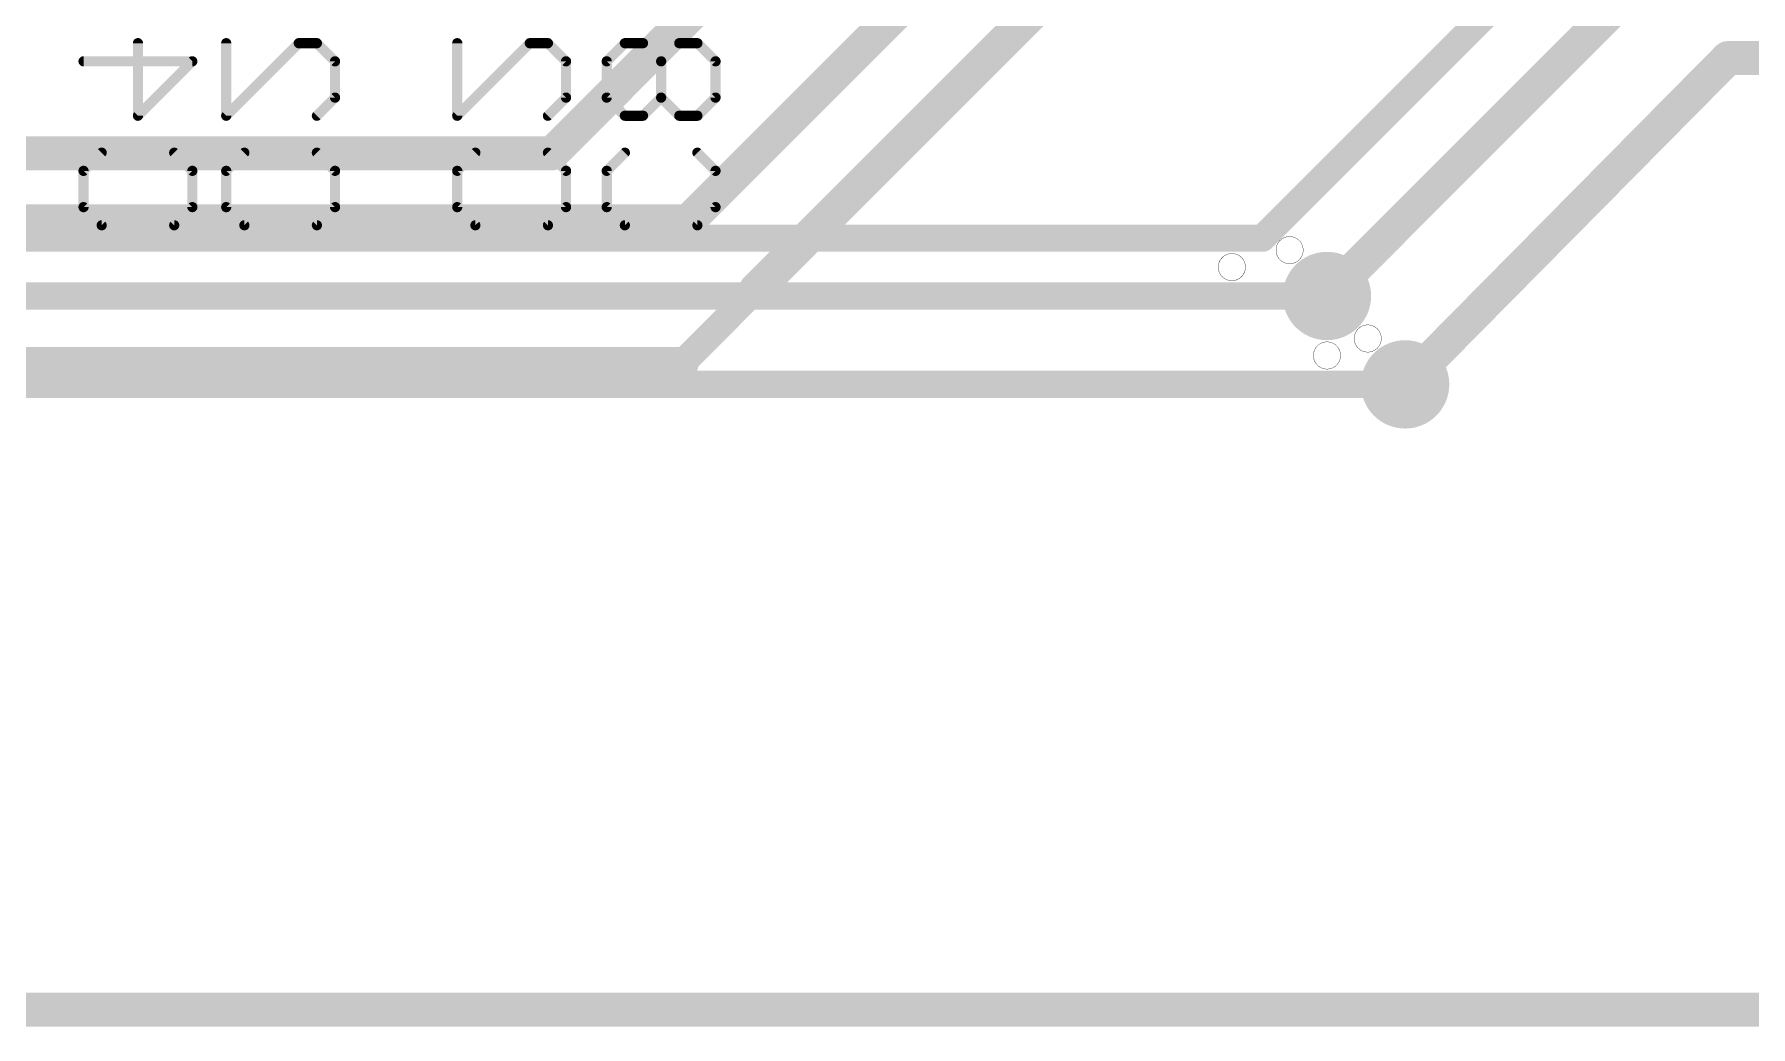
# Model space of a CAD drawing. Extents: x -18 to 144, y -21 to 125.
# Drawn here: x 54.85 to 67.68, y 51.94 to 59.36 of the extents above; entities that cross this region are included whole.
import ezdxf

# ---------------------------------------------------------------- set-up
doc = ezdxf.new("R2010")
doc.units = 0
for name, color, linetype in [('1', 22, 'CONTINUOUS'), ('114', 4, 'CONTINUOUS'), ('15', 23, 'CONTINUOUS'), ('16', 132, 'CONTINUOUS'), ('18', 110, 'CONTINUOUS'), ('28', 251, 'CONTINUOUS')]:
    doc.layers.add(name, color=color, linetype=linetype)

# ---------------------------------------------------------------- blocks, each defined once
blk = doc.blocks.new('ROUNDV')
at = {"const_width": 0.5}
blk.add_lwpolyline([(0, -0.25, 1), (0, 0.25, 1), (0, -0.25)], format="xyb", dxfattribs=at)

msp = doc.modelspace()

# ---------------------------------------------------------------- linework, layer by layer
at = {"layer": '1', "const_width": 0.2032}
for points in [[(64.0334, 57.8358), (70.7136, 64.516)], [(42.4434, 57.8358), (64.0334, 57.8358)], [(42.164, 57.404), (64.516, 57.404)], [(42.0624, 56.7436), (65.1002, 56.7436)]]:
    msp.add_lwpolyline(points, dxfattribs=at)
at = {"layer": '1', "const_width": 0.1016}
for points in [[(63.9975, 57.8717, 1), (64.0693, 57.7999)], [(64.0334, 57.785, 1), (64.0334, 57.8866)], [(64.516, 57.3532, 1), (64.516, 57.4548)], [(65.1002, 56.6928, 1), (65.1002, 56.7944)]]:
    msp.add_lwpolyline(points, format="xyb", dxfattribs=at)
at = {"layer": '114', "const_width": 0.0025}
for points in [[(64.2366, 57.6453, 1), (64.2366, 57.8485, 1), (64.2366, 57.6453)], [(63.8048, 57.5183, 1), (63.8048, 57.7215, 1), (63.8048, 57.5183)], [(64.8208, 56.9849, 1), (64.8208, 57.1881, 1), (64.8208, 56.9849)], [(64.516, 56.8579, 1), (64.516, 57.0611, 1), (64.516, 56.8579)]]:
    msp.add_lwpolyline(points, format="xyb", dxfattribs=at)
at = {"layer": '15', "const_width": 0.254}
msp.add_lwpolyline([(76.2, 52.07), (38.608, 52.07)], dxfattribs=at)
at = {"layer": '16'}
for points, const_width in [([(61.722, 61.468), (58.7248, 58.4708)], 0.254), ([(59.7408, 57.9628), (62.484, 60.706)], 0.254), ([(62.738, 59.944), (60.2488, 57.4548)], 0.254), ([(64.516, 57.404), (67.056, 59.944)], 0.254), ([(65.1002, 56.7436), (67.5132, 59.182)], 0.254), ([(67.5132, 59.182), (76.962, 59.182)], 0.254), ([(46.5836, 58.4708), (58.7248, 58.4708)], 0.254), ([(46.355, 57.9628), (59.7408, 57.9628)], 0.254), ([(60.2488, 57.4548), (59.69, 56.896)], 0.2032), ([(59.69, 56.896), (32.1564, 56.896)], 0.254)]:
    msp.add_lwpolyline(points, dxfattribs=dict(at, const_width=const_width))
for points, const_width in [([(67.5132, 59.2455, 1), (67.5132, 59.1185)], 0.127), ([(67.5583, 59.1373, 1), (67.4681, 59.2267)], 0.127), ([(58.6799, 58.5157, 1), (58.7697, 58.4259)], 0.127), ([(58.7248, 58.4073, 1), (58.7248, 58.5343)], 0.127), ([(59.6959, 58.0077, 1), (59.7857, 57.9179)], 0.127), ([(59.7408, 57.8993, 1), (59.7408, 58.0263)], 0.127), ([(60.2039, 57.4997, 1), (60.2937, 57.4099)], 0.127), ([(60.2847, 57.4189, 1), (60.2129, 57.4907)], 0.1016), ([(64.4711, 57.4489, 1), (64.5609, 57.3591)], 0.127), ([(59.6541, 56.9319, 1), (59.7259, 56.8601)], 0.1016), ([(59.69, 56.8325, 1), (59.69, 56.9595)], 0.127), ([(65.0551, 56.7883, 1), (65.1453, 56.6989)], 0.127)]:
    msp.add_lwpolyline(points, format="xyb", dxfattribs=dict(at, const_width=const_width))
at = {"layer": '28', "const_width": 0.0762}
for points in [[(55.6263, 58.7513), (55.6263, 59.2937)], [(56.2864, 59.2937), (56.2864, 58.7513)], [(56.2864, 58.7513), (56.8287, 59.2937)], [(56.8287, 59.2937), (56.9643, 59.2937)], [(56.9643, 59.2937), (57.0999, 59.1581)], [(58.0136, 59.2937), (58.0136, 58.7513)], [(58.0136, 58.7513), (58.5559, 59.2937)], [(58.5559, 59.2937), (58.6915, 59.2937)], [(58.6915, 59.2937), (58.8271, 59.1581)], [(59.2668, 59.2937), (59.1312, 59.1581)], [(59.4024, 59.2937), (59.2668, 59.2937)], [(59.5379, 59.1581), (59.4024, 59.2937)], [(59.6735, 59.2937), (59.5379, 59.1581)], [(59.8091, 59.2937), (59.6735, 59.2937)], [(59.9447, 59.1581), (59.8091, 59.2937)], [(55.2196, 59.1581), (56.0331, 59.1581)], [(56.0331, 59.1581), (55.6263, 58.7513)], [(57.0999, 59.1581), (57.0999, 58.8869)], [(58.8271, 59.1581), (58.8271, 58.8869)], [(59.1312, 59.1581), (59.1312, 58.8869)], [(59.5379, 58.8869), (59.5379, 59.1581)], [(59.9447, 58.8869), (59.9447, 59.1581)], [(57.0999, 58.8869), (56.9643, 58.7513)], [(58.8271, 58.8869), (58.6915, 58.7513)], [(59.1312, 58.8869), (59.2668, 58.7513)], [(59.4024, 58.7513), (59.5379, 58.8869)], [(59.5379, 58.8869), (59.6735, 58.7513)], [(59.8091, 58.7513), (59.9447, 58.8869)], [(59.2668, 58.7513), (59.4024, 58.7513)], [(59.6735, 58.7513), (59.8091, 58.7513)], [(55.2196, 58.3395), (55.3552, 58.4751)], [(55.8975, 58.4751), (56.0331, 58.3395)], [(56.2864, 58.3395), (56.422, 58.4751)], [(56.9643, 58.4751), (57.0999, 58.3395)], [(58.0136, 58.3395), (58.1492, 58.4751)], [(58.6915, 58.4751), (58.8271, 58.3395)], [(59.1312, 58.3395), (59.2668, 58.4751)], [(59.8091, 58.4751), (59.9447, 58.3395)], [(55.2196, 58.0683), (55.2196, 58.3395)], [(56.0331, 58.3395), (56.0331, 58.0683)], [(56.2864, 58.0683), (56.2864, 58.3395)], [(57.0999, 58.3395), (57.0999, 58.0683)], [(58.0136, 58.0683), (58.0136, 58.3395)], [(58.8271, 58.3395), (58.8271, 58.0683)], [(59.1312, 58.0683), (59.1312, 58.3395)], [(59.9447, 58.3395), (59.9447, 58.0683)], [(55.3552, 57.9328), (55.2196, 58.0683)], [(56.0331, 58.0683), (55.8975, 57.9328)], [(56.422, 57.9328), (56.2864, 58.0683)], [(57.0999, 58.0683), (56.9643, 57.9328)], [(58.1492, 57.9328), (58.0136, 58.0683)], [(58.8271, 58.0683), (58.6915, 57.9328)], [(59.2668, 57.9328), (59.1312, 58.0683)], [(59.9447, 58.0683), (59.8091, 57.9328)], [(55.8975, 57.9328), (55.3552, 57.9328)], [(56.9643, 57.9328), (56.422, 57.9328)], [(58.6915, 57.9328), (58.1492, 57.9328)], [(59.8091, 57.9328), (59.2668, 57.9328)]]:
    msp.add_lwpolyline(points, dxfattribs=at)
at = {"layer": '28', "const_width": 0.0381}
for points in [[(55.6454, 59.2937, 1), (55.6073, 59.2937)], [(56.3055, 59.2937, 1), (56.2674, 59.2937)], [(56.8287, 59.3127, 1), (56.8287, 59.2746)], [(56.8422, 59.2802, 1), (56.8153, 59.3071)], [(56.9778, 59.3071, 1), (56.9508, 59.2802)], [(56.9643, 59.2746, 1), (56.9643, 59.3127)], [(58.0327, 59.2937, 1), (57.9946, 59.2937)], [(58.5559, 59.3127, 1), (58.5559, 59.2746)], [(58.5694, 59.2802, 1), (58.5425, 59.3071)], [(58.705, 59.3071, 1), (58.678, 59.2802)], [(58.6915, 59.2746, 1), (58.6915, 59.3127)], [(59.2668, 59.3127, 1), (59.2668, 59.2746)], [(59.2803, 59.2802, 1), (59.2533, 59.3071)], [(59.4158, 59.3071, 1), (59.3889, 59.2802)], [(59.4024, 59.2746, 1), (59.4024, 59.3127)], [(59.6735, 59.3127, 1), (59.6735, 59.2746)], [(59.687, 59.2802, 1), (59.6601, 59.3071)], [(59.8226, 59.3071, 1), (59.7956, 59.2802)], [(59.8091, 59.2746, 1), (59.8091, 59.3127)], [(55.2196, 59.1771, 1), (55.2196, 59.139)], [(56.0466, 59.1446, 1), (56.0196, 59.1716)], [(56.0331, 59.139, 1), (56.0331, 59.1771)], [(57.1189, 59.1581, 1), (57.0808, 59.1581)], [(57.0864, 59.1446, 1), (57.1134, 59.1716)], [(58.8461, 59.1581, 1), (58.808, 59.1581)], [(58.8136, 59.1446, 1), (58.8406, 59.1716)], [(59.1502, 59.1581, 1), (59.1121, 59.1581)], [(59.1177, 59.1716, 1), (59.1447, 59.1446)], [(59.5245, 59.1716, 1), (59.5514, 59.1446)], [(59.557, 59.1581, 1), (59.5189, 59.1581)], [(59.5245, 59.1446, 1), (59.5514, 59.1716)], [(59.9637, 59.1581, 1), (59.9256, 59.1581)], [(59.9312, 59.1446, 1), (59.9582, 59.1716)], [(57.0808, 58.8869, 1), (57.1189, 58.8869)], [(57.1134, 58.8735, 1), (57.0864, 58.9004)], [(58.808, 58.8869, 1), (58.8461, 58.8869)], [(58.8406, 58.8735, 1), (58.8136, 58.9004)], [(59.1121, 58.8869, 1), (59.1502, 58.8869)], [(59.1447, 58.9004, 1), (59.1177, 58.8735)], [(59.5514, 58.9004, 1), (59.5245, 58.8735)], [(59.5189, 58.8869, 1), (59.557, 58.8869)], [(59.5514, 58.8735, 1), (59.5245, 58.9004)], [(59.9256, 58.8869, 1), (59.9637, 58.8869)], [(59.9582, 58.8735, 1), (59.9312, 58.9004)], [(55.6129, 58.7648, 1), (55.6398, 58.7379)], [(56.2729, 58.7648, 1), (56.2999, 58.7379)], [(56.9508, 58.7648, 1), (56.9778, 58.7379)], [(58.0001, 58.7648, 1), (58.0271, 58.7379)], [(58.678, 58.7648, 1), (58.705, 58.7379)], [(59.2668, 58.7704, 1), (59.2668, 58.7323)], [(59.2533, 58.7379, 1), (59.2803, 58.7648)], [(59.3889, 58.7648, 1), (59.4158, 58.7379)], [(59.4024, 58.7323, 1), (59.4024, 58.7704)], [(59.6735, 58.7704, 1), (59.6735, 58.7323)], [(59.6601, 58.7379, 1), (59.687, 58.7648)], [(59.7956, 58.7648, 1), (59.8226, 58.7379)], [(59.8091, 58.7323, 1), (59.8091, 58.7704)], [(55.6073, 58.7513, 1), (55.6454, 58.7513)], [(56.2674, 58.7513, 1), (56.3055, 58.7513)], [(57.9946, 58.7513, 1), (58.0327, 58.7513)], [(55.3687, 58.4616, 1), (55.3417, 58.4886)], [(55.911, 58.4886, 1), (55.884, 58.4616)], [(56.4355, 58.4616, 1), (56.4085, 58.4886)], [(56.9778, 58.4886, 1), (56.9508, 58.4616)], [(58.1627, 58.4616, 1), (58.1357, 58.4886)], [(58.705, 58.4886, 1), (58.678, 58.4616)], [(59.2803, 58.4616, 1), (59.2533, 58.4886)], [(59.8226, 58.4886, 1), (59.7956, 58.4616)], [(55.2386, 58.3395, 1), (55.2005, 58.3395)], [(55.2061, 58.353, 1), (55.2331, 58.326)], [(56.0521, 58.3395, 1), (56.014, 58.3395)], [(56.0196, 58.326, 1), (56.0466, 58.353)], [(56.2729, 58.353, 1), (56.2999, 58.326)], [(56.3055, 58.3395, 1), (56.2674, 58.3395)], [(57.1189, 58.3395, 1), (57.0808, 58.3395)], [(57.0864, 58.326, 1), (57.1134, 58.353)], [(58.0327, 58.3395, 1), (57.9946, 58.3395)], [(58.0001, 58.353, 1), (58.0271, 58.326)], [(58.8461, 58.3395, 1), (58.808, 58.3395)], [(58.8136, 58.326, 1), (58.8406, 58.353)], [(59.1502, 58.3395, 1), (59.1121, 58.3395)], [(59.1177, 58.353, 1), (59.1447, 58.326)], [(59.9637, 58.3395, 1), (59.9256, 58.3395)], [(59.9312, 58.326, 1), (59.9582, 58.353)], [(55.2005, 58.0683, 1), (55.2386, 58.0683)], [(55.2331, 58.0818, 1), (55.2061, 58.0549)], [(56.014, 58.0683, 1), (56.0521, 58.0683)], [(56.0466, 58.0549, 1), (56.0196, 58.0818)], [(56.2999, 58.0818, 1), (56.2729, 58.0549)], [(56.2674, 58.0683, 1), (56.3055, 58.0683)], [(57.0808, 58.0683, 1), (57.1189, 58.0683)], [(57.1134, 58.0549, 1), (57.0864, 58.0818)], [(58.0271, 58.0818, 1), (58.0001, 58.0549)], [(57.9946, 58.0683, 1), (58.0327, 58.0683)], [(58.808, 58.0683, 1), (58.8461, 58.0683)], [(58.8406, 58.0549, 1), (58.8136, 58.0818)], [(59.1121, 58.0683, 1), (59.1502, 58.0683)], [(59.1447, 58.0818, 1), (59.1177, 58.0549)], [(59.9256, 58.0683, 1), (59.9637, 58.0683)], [(59.9582, 58.0549, 1), (59.9312, 58.0818)], [(55.3552, 57.9518, 1), (55.3552, 57.9137)], [(55.3417, 57.9193, 1), (55.3687, 57.9462)], [(55.884, 57.9462, 1), (55.911, 57.9193)], [(55.8975, 57.9137, 1), (55.8975, 57.9518)], [(56.422, 57.9518, 1), (56.422, 57.9137)], [(56.4085, 57.9193, 1), (56.4355, 57.9462)], [(56.9508, 57.9462, 1), (56.9778, 57.9193)], [(56.9643, 57.9137, 1), (56.9643, 57.9518)], [(58.1492, 57.9518, 1), (58.1492, 57.9137)], [(58.1357, 57.9193, 1), (58.1627, 57.9462)], [(58.678, 57.9462, 1), (58.705, 57.9193)], [(58.6915, 57.9137, 1), (58.6915, 57.9518)], [(59.2668, 57.9518, 1), (59.2668, 57.9137)], [(59.2533, 57.9193, 1), (59.2803, 57.9462)], [(59.7956, 57.9462, 1), (59.8226, 57.9193)], [(59.8091, 57.9137, 1), (59.8091, 57.9518)]]:
    msp.add_lwpolyline(points, format="xyb", dxfattribs=at)

# ---------------------------------------------------------------- block references
at = {"layer": '18', "xscale": 0.6604, "yscale": 0.6604}
for p in [(64.516, 57.404), (64.516, 57.404), (65.1002, 56.7436), (65.1002, 56.7436)]:
    msp.add_blockref('ROUNDV', p, dxfattribs=at)

doc.saveas('drawing.dxf')
